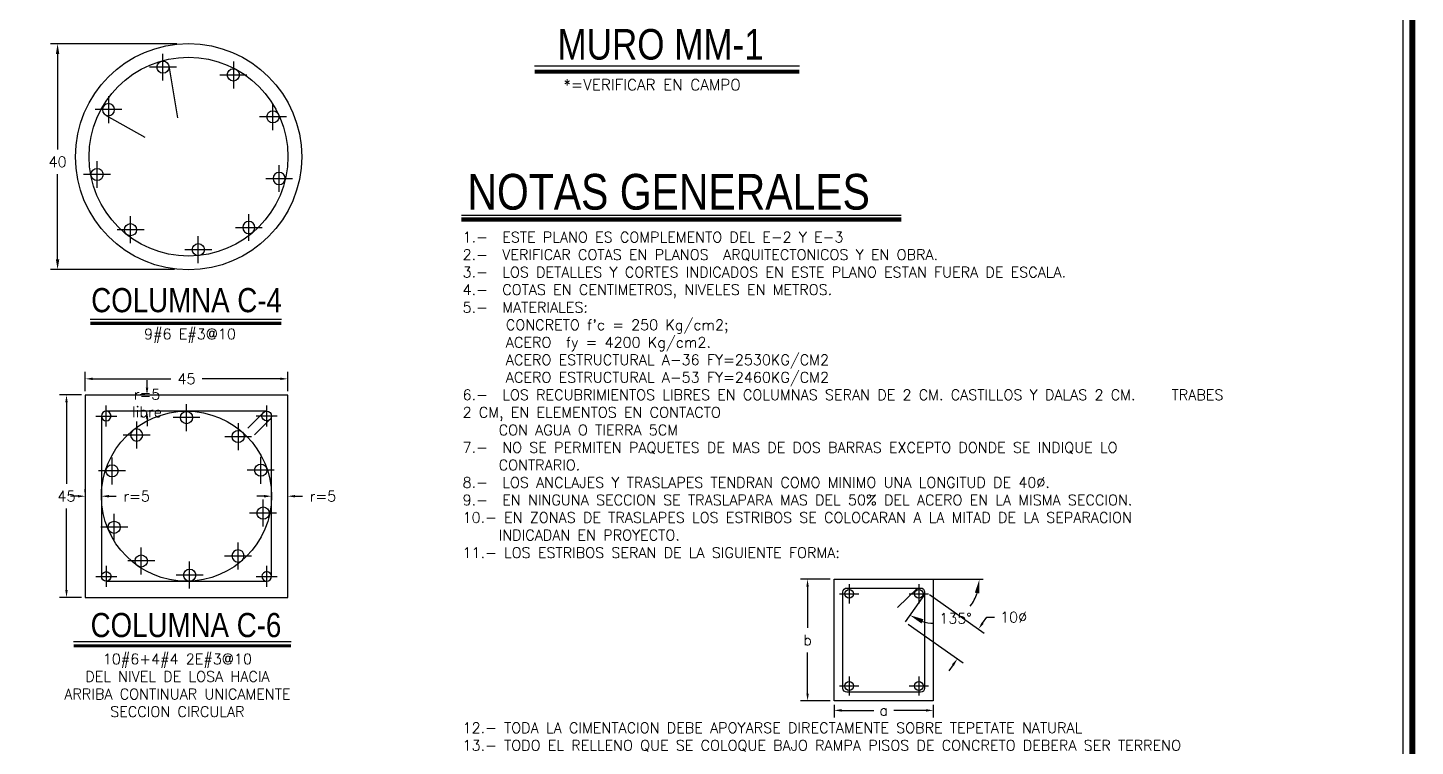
# Model space of a CAD drawing. Header units: millimetres. Extents: x -478 to -58, y -79 to 80.
# Drawn here: x -452.67 to -434.86, y 7.18 to 16.4 of the extents above; entities that cross this region are included whole.
import ezdxf

# ---------------------------------------------------------------- set-up
doc = ezdxf.new("R2010")
doc.units = ezdxf.units.MM
doc.header["$MEASUREMENT"] = 0
doc.layers.get('Defpoints').update_dxf_attribs({"color": 71})
for name, color, linetype in [('ACERO', 40, 'Continuous'), ('Cotas', 1, 'Continuous'), ('L1', 1, 'Continuous'), ('MUROS', 4, 'Continuous'), ('texto', 5, 'Continuous')]:
    doc.layers.add(name, color=color, linetype=linetype)
doc.styles.add('GRAN', font='swissck.ttf', dxfattribs={"height": 0.3})
doc.styles.add('PEQ', font='simplex.shx', dxfattribs={"height": 0.09})
doc.styles.add('ROMANS', font='simplex.shx')
doc.styles.get("Standard").update_dxf_attribs({"font": 'simplex.shx'})
doc.dimstyles.get("Standard").update_dxf_attribs({"dimtxt": 0.18, "dimasz": 0.18, "dimexe": 0.18, "dimexo": 0.0625, "dimgap": 0.09, "dimtad": 0, "dimtih": 1, "dimtoh": 1, "dimdec": 4, "dimzin": 0, "dimdsep": 46, "dimtxsty": 'Standard', "dimcen": 0.09, "dimadec": 0, "dimazin": 0, "dimtfac": 1, "dimtdec": 4, "dimtofl": 0, "dimtmove": 0, "dimatfit": 3, "dimfxl": 1, "dimtolj": 1, "dimtzin": 0, "dimarcsym": 0})
doc.dimstyles.new('STANDARD$0', dxfattribs={"dimtxt": 0.135, "dimasz": 0.095, "dimexe": 0.09, "dimexo": 0.05, "dimgap": 0.09, "dimtad": 0, "dimtih": 1, "dimtoh": 1, "dimdec": 0, "dimlfac": 100, "dimzin": 0, "dimdsep": 46, "dimtxsty": 'ROMANS', "dimcen": 0.09, "dimclrd": 1, "dimclre": 1, "dimclrt": 5, "dimadec": 0, "dimazin": 0, "dimtfac": 1, "dimtdec": 0, "dimtofl": 0, "dimtmove": 0, "dimatfit": 1, "dimfxl": 1, "dimtolj": 1, "dimtzin": 0, "dimarcsym": 0})

# ---------------------------------------------------------------- blocks, each defined once
blk = doc.blocks.new('*D6')
at = {"layer": 'Defpoints', "color": 0}
for p in [(-441.135, 9.155), (-441.405, 8.774), (-440.465, 8.68)]:
    blk.add_point(p, dxfattribs=at)
at = {"layer": 'texto', "color": 1, "lineweight": -2}
for p, q in [((-441.094, 9.126), (-440.392, 8.628)), ((-441.364, 8.745), (-440.662, 8.247)), ((-440.41, 8.758), (-440.355, 8.835)), ((-440.355, 8.835), (-440.26, 8.835)), ((-440.79, 8.221), (-440.845, 8.144))]:
    blk.add_line(p, q, dxfattribs=at)
at = {"layer": 'texto', "color": 1}
for points in [[(-440.423, 8.767), (-440.397, 8.748), (-440.465, 8.68)], [(-440.803, 8.231), (-440.777, 8.212), (-440.735, 8.299)]]:
    blk.add_solid(points, dxfattribs=at)
at = {"layer": 'texto', "color": 5, "insert": (-440.013, 8.835), "char_height": 0.135, "attachment_point": 5, "style": 'ROMANS'}
blk.add_mtext('\\A1;10%%C', dxfattribs=at)
blk = doc.blocks.new('*D7')
at = {"layer": 'Defpoints', "color": 0}
for p in [(-442.316, 9.322), (-440.402, 9.322), (-441.156, 9.126), (-441.405, 8.774), (-440.954, 8.76)]:
    blk.add_point(p, dxfattribs=at)
at = {"layer": 'texto', "color": 0, "lineweight": -2}
for start, end in [(322.4395, 341.692), (253.0611, 267.6986)]:
    blk.add_arc((-441.018, 9.322), 0.566, start, end, dxfattribs=at)
at = {"layer": 'texto', "color": 0}
for points in [[(-440.51, 9.149), (-440.451, 9.139), (-440.452, 9.322)], [(-441.196, 8.754), (-441.17, 8.808), (-441.344, 8.86)]]:
    blk.add_solid(points, dxfattribs=at)
at = {"layer": 'texto', "color": 5, "insert": (-440.758, 8.82), "char_height": 0.18, "attachment_point": 5}
blk.add_mtext('\\A1;{\\H0.75x;135%%D}', dxfattribs=at)
blk = doc.blocks.new('*D8')
at = {"layer": 'Defpoints', "color": 0}
for p in [(-442.316, 9.322), (-442.657, 7.759), (-442.316, 7.759)]:
    blk.add_point(p, dxfattribs=at)
at = {"layer": 'texto', "color": 1, "lineweight": -2}
for p, q in [((-442.366, 9.322), (-442.747, 9.322)), ((-442.657, 9.227), (-442.657, 8.698)), ((-442.657, 7.854), (-442.657, 8.383)), ((-442.366, 7.759), (-442.747, 7.759))]:
    blk.add_line(p, q, dxfattribs=at)
at = {"layer": 'texto', "color": 1}
for points in [[(-442.673, 9.227), (-442.642, 9.227), (-442.657, 9.322)], [(-442.673, 7.854), (-442.642, 7.854), (-442.657, 7.759)]]:
    blk.add_solid(points, dxfattribs=at)
at = {"layer": 'texto', "color": 5, "insert": (-442.657, 8.541), "char_height": 0.135, "attachment_point": 5, "style": 'ROMANS'}
blk.add_mtext('\\A1;b', dxfattribs=at)
blk = doc.blocks.new('*D9')
at = {"layer": 'Defpoints', "color": 0}
for p in [(-442.316, 7.759), (-441.044, 7.759), (-441.044, 7.638)]:
    blk.add_point(p, dxfattribs=at)
at = {"layer": 'texto', "color": 1, "lineweight": -2}
for p, q in [((-442.316, 7.709), (-442.316, 7.548)), ((-441.044, 7.709), (-441.044, 7.548)), ((-442.221, 7.638), (-441.808, 7.638)), ((-441.139, 7.638), (-441.551, 7.638))]:
    blk.add_line(p, q, dxfattribs=at)
at = {"layer": 'texto', "color": 1}
for points in [[(-442.221, 7.654), (-442.221, 7.622), (-442.316, 7.638)], [(-441.139, 7.654), (-441.139, 7.622), (-441.044, 7.638)]]:
    blk.add_solid(points, dxfattribs=at)
at = {"layer": 'texto', "color": 5, "insert": (-441.68, 7.638), "char_height": 0.135, "attachment_point": 5, "style": 'ROMANS'}
blk.add_mtext('\\A1;a', dxfattribs=at)
blk = doc.blocks.new('VAR')
at = {"layer": 'ACERO', "color": 4}
for p, q in [((-0.121, 0), (0.121, 0)), ((0, 0.121), (0, -0.121))]:
    blk.add_line(p, q, dxfattribs=at)
at = {"layer": 'ACERO'}
blk.add_circle((0, 0), 0.0548, dxfattribs=at)
blk = doc.blocks.new('*D63')
at = {"layer": 'Cotas', "color": 1, "lineweight": -2}
for p, q in [((-450.752, 16.196), (-452.374, 16.196)), ((-452.284, 16.066), (-452.284, 14.84)), ((-452.284, 13.431), (-452.284, 14.525)), ((-450.783, 13.301), (-452.374, 13.301))]:
    blk.add_line(p, q, dxfattribs=at)
at = {"layer": 'Cotas', "color": 1}
for points in [[(-452.306, 16.066), (-452.262, 16.066), (-452.284, 16.196)], [(-452.306, 13.431), (-452.262, 13.431), (-452.284, 13.301)]]:
    blk.add_solid(points, dxfattribs=at)
at = {"layer": 'Defpoints', "color": 0}
for p in [(-452.284, 16.196), (-450.702, 16.196), (-450.733, 13.301)]:
    blk.add_point(p, dxfattribs=at)
at = {"layer": 'Cotas', "color": 5, "insert": (-452.284, 14.682), "char_height": 0.135, "attachment_point": 5, "style": 'ROMANS'}
blk.add_mtext('\\A1;40', dxfattribs=at)
blk = doc.blocks.new('*D289')
at = {"color": 1, "lineweight": -2}
for p, q in [((-451.929, 11.738), (-451.929, 11.985)), ((-449.33, 11.738), (-449.33, 11.985)), ((-451.834, 11.895), (-450.829, 11.895)), ((-449.425, 11.895), (-450.43, 11.895))]:
    blk.add_line(p, q, dxfattribs=at)
at = {"color": 1}
for points in [[(-451.834, 11.911), (-451.834, 11.88), (-451.929, 11.895)], [(-449.425, 11.911), (-449.425, 11.88), (-449.33, 11.895)]]:
    blk.add_solid(points, dxfattribs=at)
at = {"layer": 'Defpoints', "color": 0}
for p in [(-449.33, 11.895), (-451.929, 11.688), (-449.33, 11.688)]:
    blk.add_point(p, dxfattribs=at)
at = {"color": 5, "insert": (-450.629, 11.895), "char_height": 0.135, "attachment_point": 5, "style": 'ROMANS'}
blk.add_mtext('\\A1;45', dxfattribs=at)
blk = doc.blocks.new('*D290')
at = {"color": 1, "lineweight": -2}
for p, q in [((-451.979, 11.688), (-452.26, 11.688)), ((-452.17, 11.593), (-452.17, 10.545)), ((-452.17, 9.183), (-452.17, 10.23)), ((-451.979, 9.088), (-452.26, 9.088))]:
    blk.add_line(p, q, dxfattribs=at)
at = {"color": 1}
for points in [[(-452.185, 11.593), (-452.154, 11.593), (-452.17, 11.688)], [(-452.185, 9.183), (-452.154, 9.183), (-452.17, 9.088)]]:
    blk.add_solid(points, dxfattribs=at)
at = {"layer": 'Defpoints', "color": 0}
for p in [(-451.929, 11.688), (-452.17, 9.088), (-451.929, 9.088)]:
    blk.add_point(p, dxfattribs=at)
at = {"color": 5, "insert": (-452.17, 10.388), "char_height": 0.135, "attachment_point": 5, "style": 'ROMANS'}
blk.add_mtext('\\A1;45', dxfattribs=at)
blk = doc.blocks.new('*D291')
at = {"color": 1, "lineweight": -2}
for p, q in [((-451.136, 11.783), (-451.136, 11.878)), ((-451.162, 11.688), (-451.226, 11.688)), ((-451.162, 11.479), (-451.226, 11.479)), ((-451.136, 11.384), (-451.136, 11.289))]:
    blk.add_line(p, q, dxfattribs=at)
at = {"color": 1}
for points in [[(-451.152, 11.783), (-451.12, 11.783), (-451.136, 11.688)], [(-451.152, 11.384), (-451.12, 11.384), (-451.136, 11.479)]]:
    blk.add_solid(points, dxfattribs=at)
at = {"layer": 'Defpoints', "color": 0}
for p in [(-451.136, 11.688), (-451.112, 11.688), (-451.112, 11.479)]:
    blk.add_point(p, dxfattribs=at)
at = {"color": 5, "insert": (-451.136, 11.583), "char_height": 0.135, "attachment_point": 5, "style": 'ROMANS'}
blk.add_mtext('\\A1;r=5\\Plibre', dxfattribs=at)
blk = doc.blocks.new('*D292')
at = {"layer": 'Defpoints', "color": 0}
for p in [(-449.538, 10.388), (-449.33, 10.388), (-449.33, 10.388)]:
    blk.add_point(p, dxfattribs=at)
at = {"layer": 'L1', "color": 1, "lineweight": -2}
for p, q in [((-449.633, 10.388), (-449.728, 10.388)), ((-449.538, 10.438), (-449.538, 10.478)), ((-449.33, 10.438), (-449.33, 10.478)), ((-449.235, 10.388), (-449.14, 10.388))]:
    blk.add_line(p, q, dxfattribs=at)
at = {"layer": 'L1', "color": 1}
for points in [[(-449.633, 10.404), (-449.633, 10.372), (-449.538, 10.388)], [(-449.235, 10.404), (-449.235, 10.372), (-449.33, 10.388)]]:
    blk.add_solid(points, dxfattribs=at)
at = {"layer": 'L1', "color": 5, "insert": (-448.879, 10.388), "char_height": 0.135, "attachment_point": 5, "style": 'ROMANS'}
blk.add_mtext('\\A1;r=5', dxfattribs=at)
blk = doc.blocks.new('*D288')
at = {"layer": 'Defpoints', "color": 0}
for p in [(-451.929, 10.388), (-451.721, 10.388), (-451.721, 10.388)]:
    blk.add_point(p, dxfattribs=at)
at = {"layer": 'L1', "color": 1, "lineweight": -2}
for p, q in [((-452.024, 10.388), (-452.119, 10.388)), ((-451.929, 10.438), (-451.929, 10.478)), ((-451.721, 10.438), (-451.721, 10.478)), ((-451.626, 10.388), (-451.531, 10.388))]:
    blk.add_line(p, q, dxfattribs=at)
at = {"layer": 'L1', "color": 1}
for points in [[(-452.024, 10.404), (-452.024, 10.372), (-451.929, 10.388)], [(-451.626, 10.404), (-451.626, 10.372), (-451.721, 10.388)]]:
    blk.add_solid(points, dxfattribs=at)
at = {"layer": 'L1', "color": 5, "insert": (-451.27, 10.388), "char_height": 0.135, "attachment_point": 5, "style": 'ROMANS'}
blk.add_mtext('\\A1;r=5', dxfattribs=at)

msp = doc.modelspace()

# ---------------------------------------------------------------- linework, layer by layer
at = {"layer": 'ACERO'}
for p, q in [((-450.85356, 15.8895), (-450.74463, 15.24584)), ((-451.65922, 15.27839), (-451.16484, 14.99718)), ((-451.72065, 11.41787), (-451.72065, 9.3581)), ((-449.59946, 11.47928), (-451.65924, 11.47928)), ((-441.2443, 9.20931), (-441.50098, 8.9587)), ((-441.15623, 9.12628), (-441.40515, 8.77402))]:
    msp.add_line(p, q, dxfattribs=at)
for points in [[(-449.64387, 11.46029), (-449.84112, 11.26304)], [(-449.53805, 9.3581), (-449.53805, 11.41787)], [(-449.55834, 11.37227), (-449.75559, 11.17502)], [(-451.65924, 9.29668), (-449.59946, 9.29668)]]:
    msp.add_lwpolyline(points, dxfattribs=at)
msp.add_lwpolyline([(-442.20325, 7.92281), (-442.20325, 9.15832, -0.41421356), (-442.15226, 9.20931), (-441.20722, 9.20931, -0.41421356), (-441.15623, 9.15832), (-441.15623, 7.92281, -0.41421356), (-441.20722, 7.87182), (-442.15226, 7.87182, -0.41421356)], format="xyb", close=True, dxfattribs=at)
for centre, radius in [((-450.60297, 14.74752), 1.276), ((-450.62935, 10.38798), 1.0913)]:
    msp.add_circle(centre, radius, dxfattribs=at)
at = {"layer": 'MUROS'}
for p, q in [((-442.3159, 9.32196), (-440.40237, 9.32196)), ((-442.3159, 7.75917), (-442.3159, 9.32196)), ((-441.04357, 9.32196), (-441.04357, 7.75917)), ((-441.04357, 7.75917), (-442.3159, 7.75917))]:
    msp.add_line(p, q, dxfattribs=at)
msp.add_lwpolyline([(-451.92895, 9.08838), (-449.32975, 9.08838), (-449.32975, 11.68758), (-451.92895, 11.68758)], close=True, dxfattribs=at)
msp.add_circle((-450.60297, 14.74752), 1.452, dxfattribs=at)
at = {"layer": 'texto'}
for p, q in [((-446.1605, 15.91299), (-442.76181, 15.91299)), ((-447.09987, 13.99578), (-441.45591, 13.99578)), ((-451.86458, 12.66289), (-449.41028, 12.66289)), ((-452.07892, 8.52209), (-449.28679, 8.52209))]:
    msp.add_line(p, q, dxfattribs=at)
at = {"layer": 'texto', "const_width": 0.07718}
msp.add_lwpolyline([(-478.0933, 66.46207), (-478.0933, 2.74941, 0.41421356), (-477.20579, 1.86189), (-435.78338, 1.86189, 0.41421356), (-434.89587, 2.74941), (-434.89587, 66.46207, 0.41421356), (-435.78338, 67.34958), (-477.20579, 67.34958, 0.41421356)], format="xyb", close=True, dxfattribs=at)
at = {"layer": 'texto'}
msp.add_lwpolyline([(-477.97754, 66.46207), (-477.97754, 2.74941, 0.41421356), (-477.20579, 1.97766), (-435.78338, 1.97766, 0.41421356), (-435.01163, 2.74941), (-435.01163, 66.46207, 0.41421356), (-435.78338, 67.23382), (-477.20579, 67.23382, 0.41421356)], format="xyb", close=True, dxfattribs=at)
for points, const_width in [([(-446.1605, 15.83933), (-442.76181, 15.83933)], 0.05525), ([(-447.09987, 13.94165), (-441.45591, 13.94165)], 0.05732), ([(-451.86458, 12.60838), (-449.41028, 12.60838)], 0.04088), ([(-452.07892, 8.46758), (-449.28679, 8.46758)], 0.04088)]:
    msp.add_lwpolyline(points, dxfattribs=dict(at, const_width=const_width))

# ---------------------------------------------------------------- block references
at = {"layer": 'ACERO', "rotation": 180}
for p, xscale, yscale, zscale in [((-450.93125, 15.89742), 1.42445170660083, 1.42445170660038, 1.424451706600318), ((-449.51943, 15.25945), 1.42445170660083, 1.42445170660038, 1.424451706600318), ((-451.77764, 14.51821), 1.42445170660083, 1.42445170660038, 1.424451706600318), ((-449.43898, 14.46787), -1.42445170660083, 1.42445170660038, 1.424451706600318), ((-451.34704, 13.80987), 1.42445170660083, 1.42445170660038, 1.424451706600318), ((-449.82848, 13.83779), -1.42445170660083, 1.42445170660038, 1.424451706600318), ((-450.4775, 13.55342), 1.42445170660083, 1.42445170660038, 1.424451706600318), ((-451.65924, 11.41787), -1.12015484242291, 1.120154842422438, 1.120154842422508), ((-450.62935, 11.39723), 1.427689096843105, 1.427689096842654, 1.427689096842592), ((-449.59946, 11.41787), 1.12015484242291, 1.120154842422438, 1.120154842422508), ((-451.58511, 10.71324), 1.427689096843105, 1.427689096842654, 1.427689096842592), ((-449.67653, 10.72153), 1.427689096843105, 1.427689096842654, 1.427689096842592), ((-449.64656, 10.17152), 1.427689096843105, 1.427689096842654, 1.427689096842592), ((-451.55697, 9.98901), 1.427689096843105, 1.427689096842654, 1.427689096842592), ((-451.21006, 9.55625), 1.427689096843105, 1.427689096842654, 1.427689096842592), ((-449.96781, 9.6207), -1.427689096843105, 1.427689096842654, 1.427689096842592), ((-450.58873, 9.3751), 1.427689096843105, 1.427689096842654, 1.427689096842592), ((-449.59946, 9.3581), -1.12015484242291, 1.120154842422438, 1.120154842422508)]:
    msp.add_blockref('VAR', p, dxfattribs=dict(at, xscale=xscale, yscale=yscale, zscale=zscale))
at = {"layer": 'ACERO'}
for p, xscale, yscale, zscale in [((-450.02775, 15.79731), 1.42445170660083, 1.42445170660038, 1.424451706600318), ((-451.63117, 15.35127), -1.42445170660083, 1.42445170660038, 1.424451706600318), ((-451.26917, 11.17379), -1.427689096843105, 1.427689096842654, 1.427689096842592), ((-449.96609, 11.15409), 1.427689096843105, 1.427689096842654, 1.427689096842592), ((-451.65924, 9.3581), 1.12015484242291, 1.120154842422438, 1.120154842422508), ((-442.12373, 9.13547), 1.019897999999754, 1.019897999999754, 1.019898), ((-441.2283, 9.13547), 1.019897999999754, 1.019897999999754, 1.019898), ((-442.12373, 7.9512), 1.019897999999754, 1.019897999999754, 1.019898), ((-441.2283, 7.9512), 1.019897999999754, 1.019897999999754, 1.019898)]:
    msp.add_blockref('VAR', p, dxfattribs=dict(at, xscale=xscale, yscale=yscale, zscale=zscale))

# ---------------------------------------------------------------- texts
at = {"layer": 'texto', "style": 'GRAN'}
for s, height, p in [('MURO MM-1', 0.392445, (-445.86702, 15.99404)), ('NOTAS GENERALES', 0.4585387, (-447.02345, 14.06757)), ('COLUMNA C-4', 0.3102246, (-451.85214, 12.75054)), ('COLUMNA C-6', 0.3102246, (-451.85984, 8.57864))]:
    msp.add_text(s, height=height, dxfattribs=at).set_placement(p)
at = {"layer": 'texto', "attachment_point": 4, "style": 'PEQ'}
for s, insert, char_height, width in [('\\A1;*=VERIFICAR EN CAMPO', (-445.79339, 15.67101), 0.1425, 3.1269949), ("1.-  ESTE PLANO ES COMPLEMENTO DEL E-2 Y E-3\\P2.-  VERIFICAR COTAS EN PLANOS  ARQUITECTONICOS Y EN OBRA.\\P3.-  LOS DETALLES Y CORTES INDICADOS EN ESTE PLANO ESTAN FUERA DE ESCALA.\\P4.-  COTAS EN CENTIMETROS, NIVELES EN METROS.\\P5.-  MATERIALES:\\P      CONCRETO f'c = 250 Kg/cm2; \\P      ACERO  fy = 4200 Kg/cm2.\\P      ACERO ESTRUCTURAL A-36 FY=2530KG/CM2\\P      ACERO ESTRUCTURAL A-53 FY=2460KG/CM2\\P6.-  LOS RECUBRIMIENTOS LIBRES EN COLUMNAS SERAN DE 2 CM. CASTILLOS Y DALAS 2 CM.     TRABES 2 CM, EN ELEMENTOS EN CONTACTO\\P     CON AGUA O TIERRA 5CM\\P7.-  NO SE PERMITEN PAQUETES DE MAS DE DOS BARRAS EXCEPTO DONDE SE INDIQUE LO \\P     CONTRARIO.\\P8.-  LOS ANCLAJES Y TRASLAPES TENDRAN COMO MINIMO UNA LONGITUD DE 40%%C.\\P9.-  EN NINGUNA SECCION SE TRASLAPARA MAS DEL 50% DEL ACERO EN LA MISMA SECCION.\\P10.- EN ZONAS DE TRASLAPES LOS ESTRIBOS SE COLOCARAN A LA MITAD DE LA SEPARACION \\P     INDICADAN EN PROYECTO.\\P11.- LOS ESTRIBOS SERAN DE LA SIGUIENTE FORMA:\\P\\P\\P\\P\\P\\P\\P\\P\\P\\P12.- TODA LA CIMENTACION DEBE APOYARSE DIRECTAMENTE SOBRE TEPETATE NATURAL\\P13.- TODO EL RELLENO QUE SE COLOQUE BAJO RAMPA PISOS DE CONCRETO DEBERA SER TERRENO MEJORADO COMPACTADO AL 95% DE SU PESO VOLUMETRICO SECO MAXIMO EN CAPAS DE 20 CM. CON BAILARINA.", (-447.08531, 10.22643), 0.1349865, 10.7896681)]:
    msp.add_mtext(s, dxfattribs=dict(at, insert=insert, char_height=char_height, width=width))
at = {"layer": 'texto', "char_height": 0.135, "attachment_point": 2, "style": 'PEQ'}
for s, insert in [('9#6 E#3@10', (-450.58451, 12.53868)), ('10#6+4#4 2E#3@10\\PDEL NIVEL DE LOSA HACIA\\PARRIBA CONTINUAR UNICAMENTE\\PSECCION CIRCULAR', (-450.74585, 8.36503))]:
    msp.add_mtext(s, dxfattribs=dict(at, insert=insert))

# ---------------------------------------------------------------- dimensions: what is measured, and where the dimension line sits
at = {"color": 3}
dim = msp.add_linear_dim(base=(-449.32975, 11.89542), p1=(-451.92895, 11.68758), p2=(-449.32975, 11.68758), text='45', dimstyle='STANDARD$0', dxfattribs=at)
dim.commit()
dim.dimension.update_dxf_attribs({"geometry": '*D289', "text_midpoint": (-450.62935, 11.89542), "dimtype": 160})
for base, p1, p2, angle, text, picture, middle in [((-451.13607, 11.68758), (-451.11238, 11.47928), (-451.11238, 11.68758), 90, 'r=5\\Plibre', '*D291', (-451.13607, 11.58343)), ((-452.16959, 9.08838), (-451.92895, 11.68758), (-451.92895, 9.08838), 270, '45', '*D290', (-452.16959, 10.38798))]:
    dim = msp.add_linear_dim(base=base, p1=p1, p2=p2, angle=angle, text=text, dimstyle='STANDARD$0', dxfattribs=at)
    dim.commit()
    dim.dimension.update_dxf_attribs({"geometry": picture, "text_midpoint": middle, "dimtype": 160})
at = {"layer": 'Cotas'}
dim = msp.add_linear_dim(base=(-452.28394, 16.19612), p1=(-450.73309, 13.30136), p2=(-450.70225, 16.19612), angle=90, text='40', dimstyle='STANDARD$0', override={"dimasz": 0.13}, dxfattribs=at)
dim.commit()
dim.dimension.update_dxf_attribs({"geometry": '*D63', "text_midpoint": (-452.28394, 14.6821), "dimtype": 160})
at = {"layer": 'L1'}
for base, p1, p2, picture, middle in [((-451.72065, 10.38798), (-451.92895, 10.38798), (-451.72065, 10.38798), '*D288', (-451.2703, 10.38798)), ((-449.32975, 10.38798), (-449.53805, 10.38798), (-449.32975, 10.38798), '*D292', (-448.8794, 10.38798))]:
    dim = msp.add_linear_dim(base=base, p1=p1, p2=p2, text='r=5', dimstyle='STANDARD$0', dxfattribs=at)
    dim.commit()
    dim.dimension.update_dxf_attribs({"geometry": picture, "text_midpoint": middle})
at = {"layer": 'texto', "color": 1}
dim = msp.add_linear_dim(base=(-442.65738, 7.75917), p1=(-442.3159, 9.32196), p2=(-442.3159, 7.75917), angle=90, text='b', dimstyle='STANDARD$0', dxfattribs=at)
dim.commit()
dim.dimension.update_dxf_attribs({"geometry": '*D8', "text_midpoint": (-442.65738, 8.54056)})
dim = msp.add_angular_dim_2l(base=(-440.95388, 8.75988), line1=((-442.3159, 9.32196), (-440.40237, 9.32196)), line2=((-441.15623, 9.12628), (-441.40515, 8.77402)), text='{\\H0.75x;135%%D}', dimstyle='Standard', override={"dimexe": 0.09, "dimexo": 0.05, "dimgap": 0.09, "dimtxsty": 'Standard', "dimclrt": 5, "dimazin": 0, "dimtmove": 0}, dxfattribs=at)
dim.commit()
dim.dimension.update_dxf_attribs({"geometry": '*D7', "text_midpoint": (-440.75781, 8.8196)})
dim = msp.add_aligned_dim(p1=(-441.40515, 8.77402), p2=(-441.13478, 9.15518), distance=-0.82121, text='10%%C', dimstyle='STANDARD$0', dxfattribs=at)
dim.commit()
dim.dimension.update_dxf_attribs({"geometry": '*D6', "text_midpoint": (-440.01254, 8.83504)})
dim = msp.add_linear_dim(base=(-441.04357, 7.63825), p1=(-442.3159, 7.75917), p2=(-441.04357, 7.75917), text='a', dimstyle='STANDARD$0', dxfattribs=at)
dim.commit()
dim.dimension.update_dxf_attribs({"geometry": '*D9', "text_midpoint": (-441.67974, 7.63825), "dimtype": 160})

doc.saveas('drawing.dxf')
